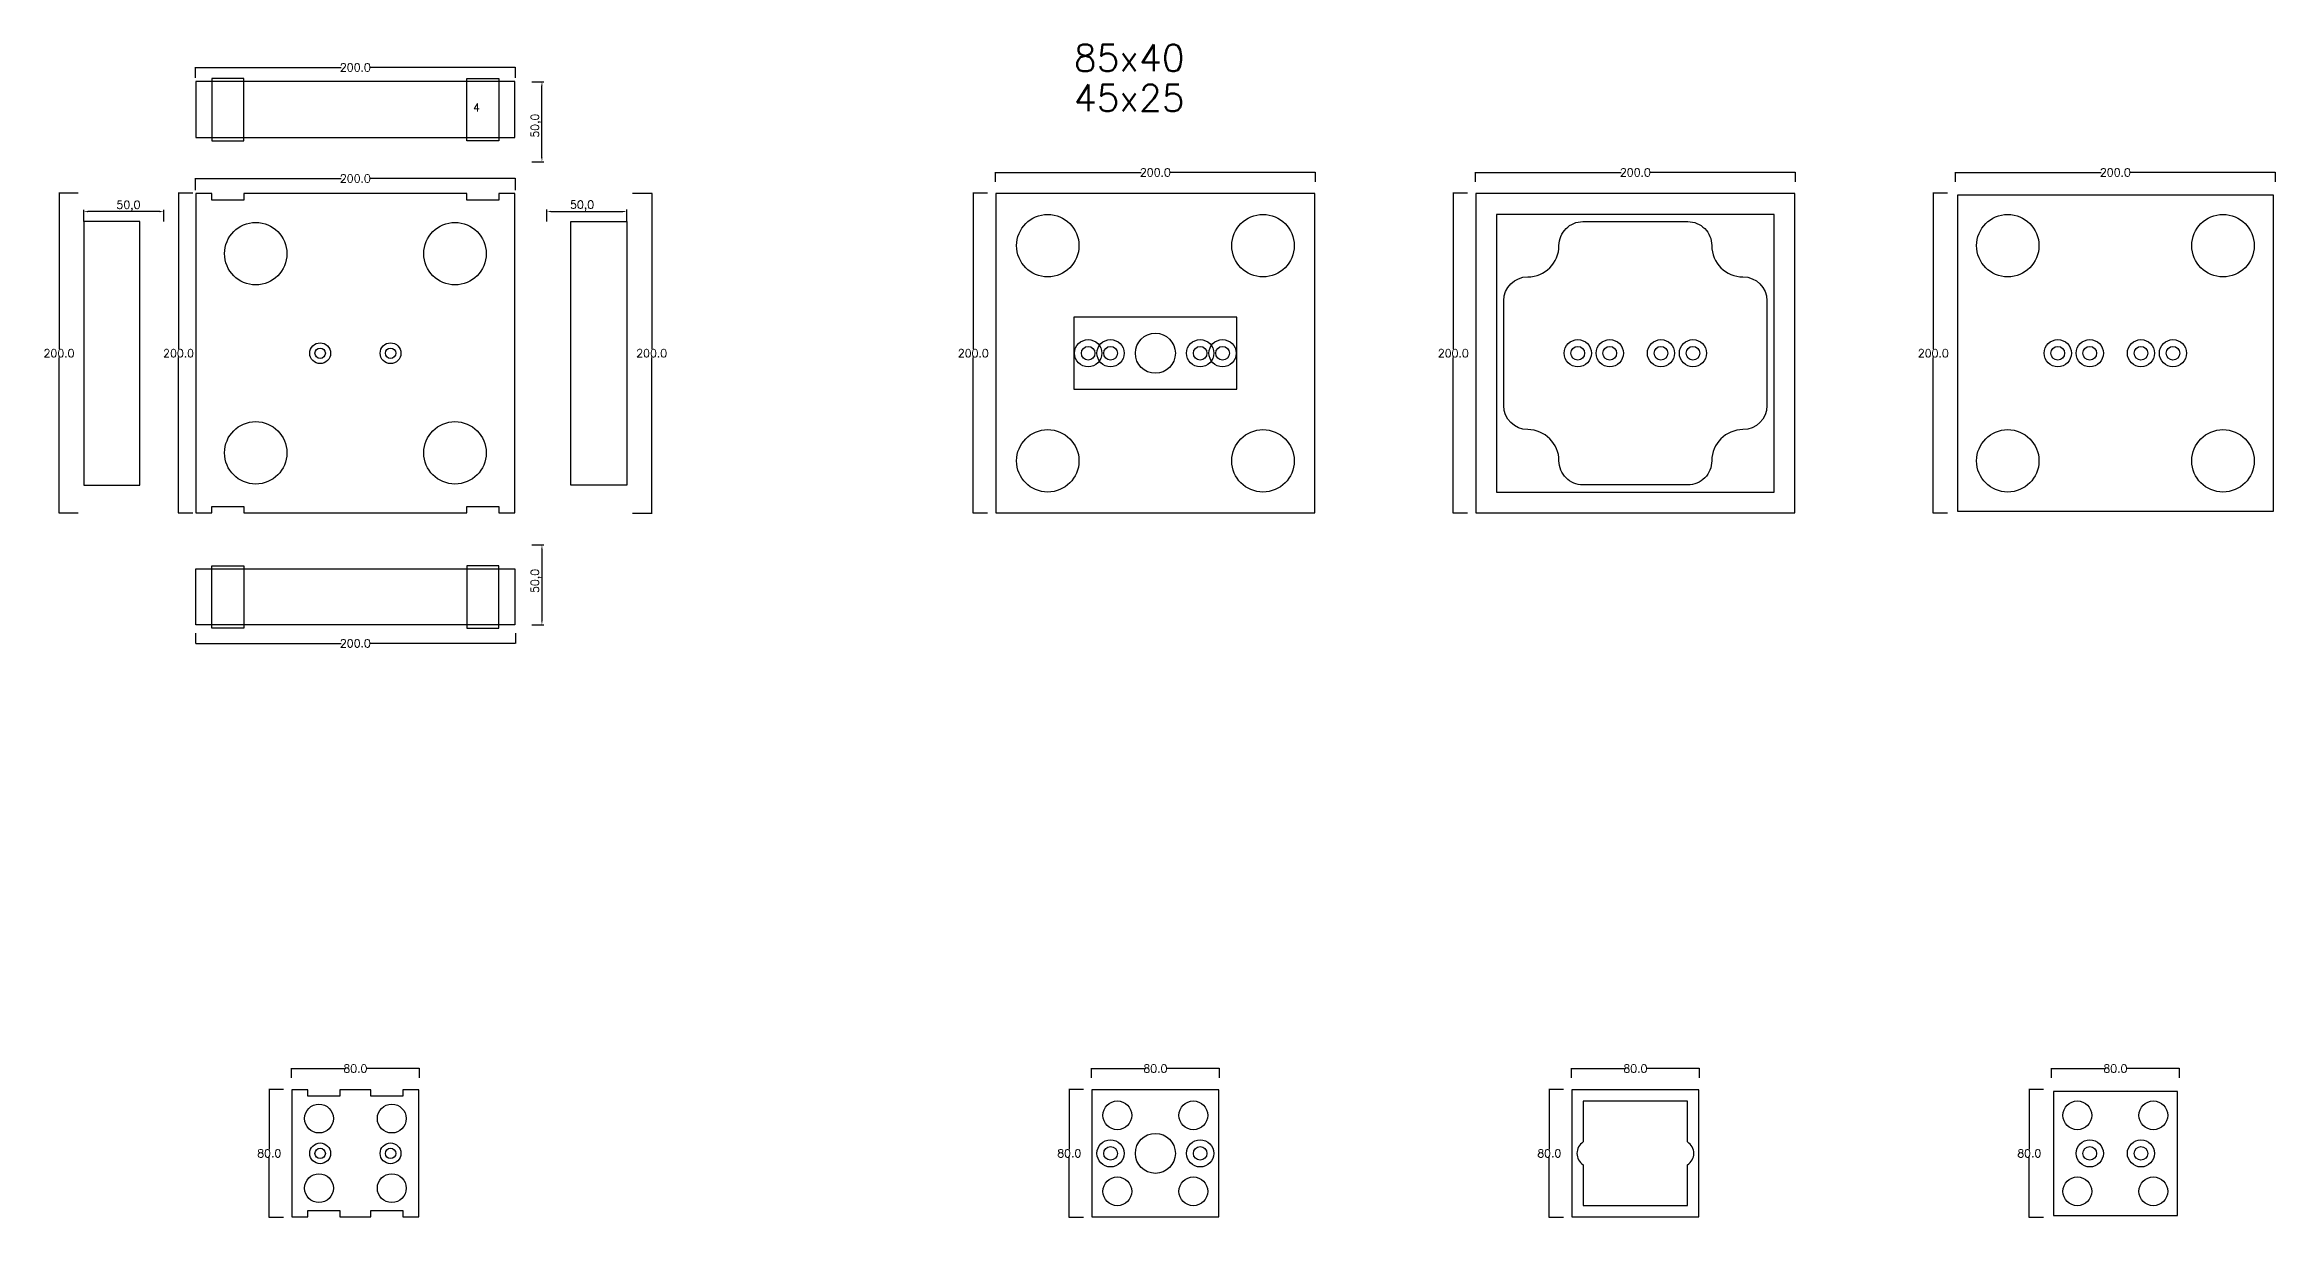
# Model space of a CAD drawing. Header units: millimetres. Extents: x 37110 to 56310, y -3510 to 5490.
# Drawn here: x 44016 to 45410, y 2450 to 3183 of the extents above; entities that cross this region are included whole.
import ezdxf

# ---------------------------------------------------------------- set-up
doc = ezdxf.new("R2010")
doc.units = ezdxf.units.MM
for name, color, linetype in [('TEXT', 3, 'Continuous'), ('볼트 구멍', 7, 'Continuous'), ('치구', 7, 'Continuous'), ('치수', 7, 'Continuous')]:
    doc.layers.add(name, color=color, linetype=linetype)
doc.styles.get("Standard").update_dxf_attribs({"font": 'txt.shx', "bigfont": 'whgtxt.shx'})
doc.dimstyles.new('ISO-25', dxfattribs={"dimtxt": 2.5, "dimasz": 2.5, "dimexe": 1.25, "dimexo": 0.625, "dimtad": 1, "dimtxsty": 'Standard', "dimcen": 2.5, "dimadec": 0, "dimazin": 0, "dimtfac": 1, "dimtmove": 0, "dimatfit": 3, "dimfxl": 0, "dimarcsym": 0})
doc.dimstyles.get("Standard").update_dxf_attribs({"dimtxt": 7, "dimasz": 0.18, "dimexe": 0.18, "dimexo": 0.0625, "dimgap": 0.09, "dimtad": 0, "dimtih": 1, "dimtoh": 1, "dimdec": 1, "dimzin": 0, "dimdsep": 46, "dimtxsty": 'Standard', "dimcen": 0.09, "dimadec": 0, "dimazin": 0, "dimtfac": 1, "dimtdec": 1, "dimtofl": 0, "dimtmove": 0, "dimatfit": 3, "dimfxl": 0, "dimtolj": 1, "dimtzin": 0, "dimarcsym": 0})

# ---------------------------------------------------------------- blocks, each defined once
blk = doc.blocks.new('*D1993')
at = {"layer": 'Defpoints', "color": 0, "linetype": 'Continuous'}
for p in [(44250, 2543), (44170, 2537.1), (44250, 2537.1)]:
    blk.add_point(p, dxfattribs=at)
at = {"layer": '치수', "color": 0, "linetype": 'Continuous', "lineweight": -2}
for p, q in [((44170, 2537.2), (44170, 2543.2)), ((44170.2, 2543), (44203.2, 2543)), ((44249.8, 2543), (44216.8, 2543)), ((44250, 2537.2), (44250, 2543.2))]:
    blk.add_line(p, q, dxfattribs=at)
at = {"layer": '치수', "color": 0, "linetype": 'Continuous'}
for points in [[(44170.2, 2543), (44170.2, 2543), (44170, 2543)], [(44249.8, 2543), (44249.8, 2543), (44250, 2543)]]:
    blk.add_solid(points, dxfattribs=at)
at = {"layer": '치수', "color": 0, "linetype": 'Continuous', "insert": (44210, 2543), "char_height": 5, "attachment_point": 5}
blk.add_mtext('\\A1;80.0', dxfattribs=at)
blk = doc.blocks.new('*D1994')
at = {"layer": 'Defpoints', "color": 0, "linetype": 'Continuous'}
for p in [(44165.1, 2530), (44156.2, 2450), (44165.1, 2450)]:
    blk.add_point(p, dxfattribs=at)
at = {"layer": '치수', "color": 0, "linetype": 'Continuous', "lineweight": -2}
for p, q in [((44165, 2530), (44156, 2530)), ((44156.2, 2529.8), (44156.2, 2492.6)), ((44156.2, 2450.2), (44156.2, 2487.4)), ((44165, 2450), (44156, 2450))]:
    blk.add_line(p, q, dxfattribs=at)
at = {"layer": '치수', "color": 0, "linetype": 'Continuous'}
for points in [[(44156.2, 2529.8), (44156.2, 2529.8), (44156.2, 2530)], [(44156.2, 2450.2), (44156.2, 2450.2), (44156.2, 2450)]]:
    blk.add_solid(points, dxfattribs=at)
at = {"layer": '치수', "color": 0, "linetype": 'Continuous', "insert": (44156.2, 2490), "char_height": 5, "attachment_point": 5}
blk.add_mtext('\\A1;80.0', dxfattribs=at)
blk = doc.blocks.new('*D1995')
at = {"layer": 'Defpoints', "color": 0, "linetype": 'Continuous'}
for p in [(44750, 2543), (44670, 2537.1), (44750, 2537.1)]:
    blk.add_point(p, dxfattribs=at)
at = {"layer": '치수', "color": 0, "linetype": 'Continuous', "lineweight": -2}
for p, q in [((44670, 2537.2), (44670, 2543.2)), ((44670.2, 2543), (44703.2, 2543)), ((44749.8, 2543), (44716.8, 2543)), ((44750, 2537.2), (44750, 2543.2))]:
    blk.add_line(p, q, dxfattribs=at)
at = {"layer": '치수', "color": 0, "linetype": 'Continuous'}
for points in [[(44670.2, 2543), (44670.2, 2543), (44670, 2543)], [(44749.8, 2543), (44749.8, 2543), (44750, 2543)]]:
    blk.add_solid(points, dxfattribs=at)
at = {"layer": '치수', "color": 0, "linetype": 'Continuous', "insert": (44710, 2543), "char_height": 5, "attachment_point": 5}
blk.add_mtext('\\A1;80.0', dxfattribs=at)
blk = doc.blocks.new('*D1996')
at = {"layer": 'Defpoints', "color": 0, "linetype": 'Continuous'}
for p in [(44665.1, 2530), (44656.2, 2450), (44665.1, 2450)]:
    blk.add_point(p, dxfattribs=at)
at = {"layer": '치수', "color": 0, "linetype": 'Continuous', "lineweight": -2}
for p, q in [((44665, 2530), (44656, 2530)), ((44656.2, 2529.8), (44656.2, 2492.6)), ((44656.2, 2450.2), (44656.2, 2487.4)), ((44665, 2450), (44656, 2450))]:
    blk.add_line(p, q, dxfattribs=at)
at = {"layer": '치수', "color": 0, "linetype": 'Continuous'}
for points in [[(44656.2, 2529.8), (44656.2, 2529.8), (44656.2, 2530)], [(44656.2, 2450.2), (44656.2, 2450.2), (44656.2, 2450)]]:
    blk.add_solid(points, dxfattribs=at)
at = {"layer": '치수', "color": 0, "linetype": 'Continuous', "insert": (44656.2, 2490), "char_height": 5, "attachment_point": 5}
blk.add_mtext('\\A1;80.0', dxfattribs=at)
blk = doc.blocks.new('*D2035')
at = {"layer": 'Defpoints', "color": 0, "linetype": 'Continuous'}
for p in [(44965.1, 2530), (44956.2, 2450), (44965.1, 2450)]:
    blk.add_point(p, dxfattribs=at)
at = {"layer": '치수', "color": 0, "linetype": 'Continuous', "lineweight": -2}
for p, q in [((44965, 2530), (44956, 2530)), ((44956.2, 2529.8), (44956.2, 2492.6)), ((44956.2, 2450.2), (44956.2, 2487.4)), ((44965, 2450), (44956, 2450))]:
    blk.add_line(p, q, dxfattribs=at)
at = {"layer": '치수', "color": 0, "linetype": 'Continuous'}
for points in [[(44956.2, 2529.8), (44956.2, 2529.8), (44956.2, 2530)], [(44956.2, 2450.2), (44956.2, 2450.2), (44956.2, 2450)]]:
    blk.add_solid(points, dxfattribs=at)
at = {"layer": '치수', "color": 0, "linetype": 'Continuous', "insert": (44956.2, 2490), "char_height": 5, "attachment_point": 5}
blk.add_mtext('\\A1;80.0', dxfattribs=at)
blk = doc.blocks.new('*D2036')
at = {"layer": 'Defpoints', "color": 0, "linetype": 'Continuous'}
for p in [(45050, 2543), (44970, 2537.1), (45050, 2537.1)]:
    blk.add_point(p, dxfattribs=at)
at = {"layer": '치수', "color": 0, "linetype": 'Continuous', "lineweight": -2}
for p, q in [((44970, 2537.2), (44970, 2543.2)), ((44970.2, 2543), (45003.2, 2543)), ((45049.8, 2543), (45016.8, 2543)), ((45050, 2537.2), (45050, 2543.2))]:
    blk.add_line(p, q, dxfattribs=at)
at = {"layer": '치수', "color": 0, "linetype": 'Continuous'}
for points in [[(44970.2, 2543), (44970.2, 2543), (44970, 2543)], [(45049.8, 2543), (45049.8, 2543), (45050, 2543)]]:
    blk.add_solid(points, dxfattribs=at)
at = {"layer": '치수', "color": 0, "linetype": 'Continuous', "insert": (45010, 2543), "char_height": 5, "attachment_point": 5}
blk.add_mtext('\\A1;80.0', dxfattribs=at)
blk = doc.blocks.new('*D2037')
at = {"layer": 'Defpoints', "color": 0, "linetype": 'Continuous'}
for p in [(45265.1, 2530), (45256.2, 2450), (45265.1, 2450)]:
    blk.add_point(p, dxfattribs=at)
at = {"layer": '치수', "color": 0, "linetype": 'Continuous', "lineweight": -2}
for p, q in [((45265, 2530), (45256, 2530)), ((45256.2, 2529.8), (45256.2, 2492.6)), ((45256.2, 2450.2), (45256.2, 2487.4)), ((45265, 2450), (45256, 2450))]:
    blk.add_line(p, q, dxfattribs=at)
at = {"layer": '치수', "color": 0, "linetype": 'Continuous'}
for points in [[(45256.2, 2529.8), (45256.2, 2529.8), (45256.2, 2530)], [(45256.2, 2450.2), (45256.2, 2450.2), (45256.2, 2450)]]:
    blk.add_solid(points, dxfattribs=at)
at = {"layer": '치수', "color": 0, "linetype": 'Continuous', "insert": (45256.2, 2490), "char_height": 5, "attachment_point": 5}
blk.add_mtext('\\A1;80.0', dxfattribs=at)
blk = doc.blocks.new('*D2038')
at = {"layer": 'Defpoints', "color": 0, "linetype": 'Continuous'}
for p in [(45350, 2543), (45270, 2537.1), (45350, 2537.1)]:
    blk.add_point(p, dxfattribs=at)
at = {"layer": '치수', "color": 0, "linetype": 'Continuous', "lineweight": -2}
for p, q in [((45270, 2537.2), (45270, 2543.2)), ((45270.2, 2543), (45303.2, 2543)), ((45349.8, 2543), (45316.8, 2543)), ((45350, 2537.2), (45350, 2543.2))]:
    blk.add_line(p, q, dxfattribs=at)
at = {"layer": '치수', "color": 0, "linetype": 'Continuous'}
for points in [[(45270.2, 2543), (45270.2, 2543), (45270, 2543)], [(45349.8, 2543), (45349.8, 2543), (45350, 2543)]]:
    blk.add_solid(points, dxfattribs=at)
at = {"layer": '치수', "color": 0, "linetype": 'Continuous', "insert": (45310, 2543), "char_height": 5, "attachment_point": 5}
blk.add_mtext('\\A1;80.0', dxfattribs=at)
blk = doc.blocks.new('*D2508')
at = {"layer": 'Defpoints', "color": 0}
for p in [(44319.7, 3159.7), (44326.6, 3159.7), (44319.7, 3109.7)]:
    blk.add_point(p, dxfattribs=at)
at = {"layer": '치수', "color": 0, "lineweight": -2}
for p, q in [((44320.3, 3159.7), (44327.8, 3159.7)), ((44326.6, 3112.2), (44326.6, 3157.2)), ((44320.3, 3109.7), (44327.8, 3109.7))]:
    blk.add_line(p, q, dxfattribs=at)
at = {"layer": '치수', "color": 0}
for points in [[(44326.2, 3157.2), (44327, 3157.2), (44326.6, 3159.7)], [(44326.2, 3112.2), (44327, 3112.2), (44326.6, 3109.7)]]:
    blk.add_solid(points, dxfattribs=at)
at = {"layer": '치수', "color": 0, "insert": (44323, 3132.2), "char_height": 5, "attachment_point": 5, "rotation": 90}
blk.add_mtext('50,0', dxfattribs=at)
blk = doc.blocks.new('*D2507')
at = {"layer": 'Defpoints', "color": 0, "linetype": 'Continuous'}
for p in [(44310, 3099.2), (44110, 3091.8), (44310, 3091.8)]:
    blk.add_point(p, dxfattribs=at)
at = {"layer": '치수', "color": 0, "linetype": 'Continuous', "lineweight": -2}
for p, q in [((44110, 3091.9), (44110, 3099.4)), ((44110.2, 3099.2), (44201.2, 3099.2)), ((44309.8, 3099.2), (44218.8, 3099.2)), ((44310, 3091.9), (44310, 3099.4))]:
    blk.add_line(p, q, dxfattribs=at)
at = {"layer": '치수', "color": 0, "linetype": 'Continuous'}
for points in [[(44110.2, 3099.3), (44110.2, 3099.2), (44110, 3099.2)], [(44309.8, 3099.3), (44309.8, 3099.2), (44310, 3099.2)]]:
    blk.add_solid(points, dxfattribs=at)
at = {"layer": '치수', "color": 0, "linetype": 'Continuous', "insert": (44210, 3099.2), "char_height": 5, "attachment_point": 5}
blk.add_mtext('\\A1;200.0', dxfattribs=at)
blk = doc.blocks.new('*D2503')
at = {"layer": 'Defpoints', "color": 0, "linetype": 'Continuous'}
for p in [(44110, 2815.1), (44310, 2815.1), (44310, 2808.7)]:
    blk.add_point(p, dxfattribs=at)
at = {"layer": '치수', "color": 0, "linetype": 'Continuous', "lineweight": -2}
for p, q in [((44110, 2815.1), (44110, 2808.6)), ((44110.2, 2808.7), (44201.2, 2808.7)), ((44309.8, 2808.7), (44218.8, 2808.7)), ((44310, 2815.1), (44310, 2808.6))]:
    blk.add_line(p, q, dxfattribs=at)
at = {"layer": '치수', "color": 0, "linetype": 'Continuous'}
for points in [[(44110.2, 2808.8), (44110.2, 2808.7), (44110, 2808.7)], [(44309.8, 2808.8), (44309.8, 2808.7), (44310, 2808.7)]]:
    blk.add_solid(points, dxfattribs=at)
at = {"layer": '치수', "color": 0, "linetype": 'Continuous', "insert": (44210, 2808.7), "char_height": 5, "attachment_point": 5}
blk.add_mtext('\\A1;200.0', dxfattribs=at)
blk = doc.blocks.new('*D2505')
at = {"layer": 'Defpoints', "color": 0}
for p in [(44040.2, 3078.5), (44040.2, 3071.8), (44090.2, 3071.7)]:
    blk.add_point(p, dxfattribs=at)
at = {"layer": '치수', "color": 0, "lineweight": -2}
for p, q in [((44040.2, 3072.4), (44040.2, 3079.7)), ((44087.7, 3078.5), (44042.7, 3078.5)), ((44090.2, 3072.3), (44090.2, 3079.7))]:
    blk.add_line(p, q, dxfattribs=at)
at = {"layer": '치수', "color": 0}
for points in [[(44042.7, 3078.9), (44042.7, 3078.1), (44040.2, 3078.5)], [(44087.7, 3078.9), (44087.7, 3078.1), (44090.2, 3078.5)]]:
    blk.add_solid(points, dxfattribs=at)
at = {"layer": '치수', "color": 0, "insert": (44068.2, 3082), "char_height": 5, "attachment_point": 5}
blk.add_mtext('50,0', dxfattribs=at)
blk = doc.blocks.new('*D2500')
at = {"layer": 'Defpoints', "color": 0, "linetype": 'Continuous'}
for p in [(44036.9, 3090), (44024.8, 2890), (44036.9, 2890)]:
    blk.add_point(p, dxfattribs=at)
at = {"layer": '치수', "color": 0, "linetype": 'Continuous', "lineweight": -2}
for p, q in [((44036.8, 3090), (44024.6, 3090)), ((44024.8, 3089.8), (44024.8, 2992.6)), ((44024.8, 2890.2), (44024.8, 2987.4)), ((44036.8, 2890), (44024.6, 2890))]:
    blk.add_line(p, q, dxfattribs=at)
at = {"layer": '치수', "color": 0, "linetype": 'Continuous'}
for points in [[(44024.8, 3089.8), (44024.8, 3089.8), (44024.8, 3090)], [(44024.8, 2890.2), (44024.8, 2890.2), (44024.8, 2890)]]:
    blk.add_solid(points, dxfattribs=at)
at = {"layer": '치수', "color": 0, "linetype": 'Continuous', "insert": (44024.8, 2990), "char_height": 5, "attachment_point": 5}
blk.add_mtext('\\A1;200.0', dxfattribs=at)
blk = doc.blocks.new('*D2499')
at = {"layer": 'Defpoints', "color": 0, "linetype": 'Continuous'}
for p in [(44108.5, 3090), (44099.5, 2890), (44108.5, 2890)]:
    blk.add_point(p, dxfattribs=at)
at = {"layer": '치수', "color": 0, "linetype": 'Continuous', "lineweight": -2}
for p, q in [((44108.5, 3090), (44099.3, 3090)), ((44099.5, 3089.8), (44099.5, 2992.6)), ((44099.5, 2890.2), (44099.5, 2987.4)), ((44108.5, 2890), (44099.3, 2890))]:
    blk.add_line(p, q, dxfattribs=at)
at = {"layer": '치수', "color": 0, "linetype": 'Continuous'}
for points in [[(44099.4, 3089.8), (44099.5, 3089.8), (44099.5, 3090)], [(44099.4, 2890.2), (44099.5, 2890.2), (44099.5, 2890)]]:
    blk.add_solid(points, dxfattribs=at)
at = {"layer": '치수', "color": 0, "linetype": 'Continuous', "insert": (44099.5, 2990), "char_height": 5, "attachment_point": 5}
blk.add_mtext('\\A1;200.0', dxfattribs=at)
blk = doc.blocks.new('*D2515')
at = {"layer": 'Defpoints', "color": 0, "linetype": 'Continuous'}
for p in [(45210, 3097.1), (45410, 3103), (45410, 3097.1)]:
    blk.add_point(p, dxfattribs=at)
at = {"layer": '치수', "color": 0, "linetype": 'Continuous', "lineweight": -2}
for p, q in [((45210, 3097.2), (45210, 3103.2)), ((45210.2, 3103), (45301.2, 3103)), ((45409.8, 3103), (45318.8, 3103)), ((45410, 3097.2), (45410, 3103.2))]:
    blk.add_line(p, q, dxfattribs=at)
at = {"layer": '치수', "color": 0, "linetype": 'Continuous'}
for points in [[(45210.2, 3103), (45210.2, 3103), (45210, 3103)], [(45409.8, 3103), (45409.8, 3103), (45410, 3103)]]:
    blk.add_solid(points, dxfattribs=at)
at = {"layer": '치수', "color": 0, "linetype": 'Continuous', "insert": (45310, 3103), "char_height": 5, "attachment_point": 5}
blk.add_mtext('\\A1;200.0', dxfattribs=at)
blk = doc.blocks.new('*D2498')
at = {"layer": 'Defpoints', "color": 0, "linetype": 'Continuous'}
for p in [(44610, 3097.1), (44810, 3103), (44810, 3097.1)]:
    blk.add_point(p, dxfattribs=at)
at = {"layer": '치수', "color": 0, "linetype": 'Continuous', "lineweight": -2}
for p, q in [((44610, 3097.2), (44610, 3103.2)), ((44610.2, 3103), (44701.2, 3103)), ((44809.8, 3103), (44718.8, 3103)), ((44810, 3097.2), (44810, 3103.2))]:
    blk.add_line(p, q, dxfattribs=at)
at = {"layer": '치수', "color": 0, "linetype": 'Continuous'}
for points in [[(44610.2, 3103), (44610.2, 3103), (44610, 3103)], [(44809.8, 3103), (44809.8, 3103), (44810, 3103)]]:
    blk.add_solid(points, dxfattribs=at)
at = {"layer": '치수', "color": 0, "linetype": 'Continuous', "insert": (44710, 3103), "char_height": 5, "attachment_point": 5}
blk.add_mtext('\\A1;200.0', dxfattribs=at)
blk = doc.blocks.new('*D2502')
at = {"layer": 'Defpoints', "color": 0, "linetype": 'Continuous'}
for p in [(44605.1, 3090), (44596.2, 2890), (44605.1, 2890)]:
    blk.add_point(p, dxfattribs=at)
at = {"layer": '치수', "color": 0, "linetype": 'Continuous', "lineweight": -2}
for p, q in [((44605, 3090), (44596, 3090)), ((44596.2, 3089.8), (44596.2, 2992.6)), ((44596.2, 2890.2), (44596.2, 2987.4)), ((44605, 2890), (44596, 2890))]:
    blk.add_line(p, q, dxfattribs=at)
at = {"layer": '치수', "color": 0, "linetype": 'Continuous'}
for points in [[(44596.2, 3089.8), (44596.2, 3089.8), (44596.2, 3090)], [(44596.2, 2890.2), (44596.2, 2890.2), (44596.2, 2890)]]:
    blk.add_solid(points, dxfattribs=at)
at = {"layer": '치수', "color": 0, "linetype": 'Continuous', "insert": (44596.2, 2990), "char_height": 5, "attachment_point": 5}
blk.add_mtext('\\A1;200.0', dxfattribs=at)
blk = doc.blocks.new('*D2501')
at = {"layer": 'Defpoints', "color": 0, "linetype": 'Continuous'}
for p in [(44383.1, 3090), (44383.1, 2890), (44395.2, 2890)]:
    blk.add_point(p, dxfattribs=at)
at = {"layer": '치수', "color": 0, "linetype": 'Continuous', "lineweight": -2}
for p, q in [((44383.2, 3090), (44395.4, 3090)), ((44395.2, 3089.8), (44395.2, 2992.6)), ((44395.2, 2890.2), (44395.2, 2987.4)), ((44383.2, 2890), (44395.4, 2890))]:
    blk.add_line(p, q, dxfattribs=at)
at = {"layer": '치수', "color": 0, "linetype": 'Continuous'}
for points in [[(44395.2, 3089.8), (44395.2, 3089.8), (44395.2, 3090)], [(44395.2, 2890.2), (44395.2, 2890.2), (44395.2, 2890)]]:
    blk.add_solid(points, dxfattribs=at)
at = {"layer": '치수', "color": 0, "linetype": 'Continuous', "insert": (44395.2, 2990), "char_height": 5, "attachment_point": 5}
blk.add_mtext('\\A1;200.0', dxfattribs=at)
blk = doc.blocks.new('*D2504')
at = {"layer": 'Defpoints', "color": 0}
for p in [(44319.7, 2870.2), (44319.7, 2820.2), (44326.6, 2820.2)]:
    blk.add_point(p, dxfattribs=at)
at = {"layer": '치수', "color": 0, "lineweight": -2}
for p, q in [((44320.3, 2870.2), (44327.8, 2870.2)), ((44326.6, 2867.7), (44326.6, 2822.7)), ((44320.3, 2820.2), (44327.8, 2820.2))]:
    blk.add_line(p, q, dxfattribs=at)
at = {"layer": '치수', "color": 0}
for points in [[(44326.2, 2867.7), (44327, 2867.7), (44326.6, 2870.2)], [(44326.2, 2822.7), (44327, 2822.7), (44326.6, 2820.2)]]:
    blk.add_solid(points, dxfattribs=at)
at = {"layer": '치수', "color": 0, "insert": (44323, 2847.7), "char_height": 5, "attachment_point": 5, "rotation": 90}
blk.add_mtext('50,0', dxfattribs=at)
blk = doc.blocks.new('*D2509')
at = {"layer": 'Defpoints', "color": 0}
for p in [(44329.7, 3071.8), (44379.7, 3078.6), (44379.7, 3071.8)]:
    blk.add_point(p, dxfattribs=at)
at = {"layer": '치수', "color": 0, "lineweight": -2}
for p, q in [((44329.7, 3072.4), (44329.7, 3079.8)), ((44332.2, 3078.6), (44377.2, 3078.6)), ((44379.7, 3072.4), (44379.7, 3079.8))]:
    blk.add_line(p, q, dxfattribs=at)
at = {"layer": '치수', "color": 0}
for points in [[(44332.2, 3079), (44332.2, 3078.2), (44329.7, 3078.6)], [(44377.2, 3079), (44377.2, 3078.2), (44379.7, 3078.6)]]:
    blk.add_solid(points, dxfattribs=at)
at = {"layer": '치수', "color": 0, "insert": (44351.7, 3082.1), "char_height": 5, "attachment_point": 5}
blk.add_mtext('50,0', dxfattribs=at)
blk = doc.blocks.new('*D2510')
at = {"layer": 'Defpoints', "color": 0, "linetype": 'Continuous'}
for p in [(45205.1, 3090), (45196.2, 2890), (45205.1, 2890)]:
    blk.add_point(p, dxfattribs=at)
at = {"layer": '치수', "color": 0, "linetype": 'Continuous', "lineweight": -2}
for p, q in [((45205, 3090), (45196, 3090)), ((45196.2, 3089.8), (45196.2, 2992.6)), ((45196.2, 2890.2), (45196.2, 2987.4)), ((45205, 2890), (45196, 2890))]:
    blk.add_line(p, q, dxfattribs=at)
at = {"layer": '치수', "color": 0, "linetype": 'Continuous'}
for points in [[(45196.2, 3089.8), (45196.2, 3089.8), (45196.2, 3090)], [(45196.2, 2890.2), (45196.2, 2890.2), (45196.2, 2890)]]:
    blk.add_solid(points, dxfattribs=at)
at = {"layer": '치수', "color": 0, "linetype": 'Continuous', "insert": (45196.2, 2990), "char_height": 5, "attachment_point": 5}
blk.add_mtext('\\A1;200.0', dxfattribs=at)
blk = doc.blocks.new('*D2512')
at = {"layer": 'Defpoints', "color": 0, "linetype": 'Continuous'}
for p in [(44905.1, 3090), (44896.2, 2890), (44905.1, 2890)]:
    blk.add_point(p, dxfattribs=at)
at = {"layer": '치수', "color": 0, "linetype": 'Continuous', "lineweight": -2}
for p, q in [((44905, 3090), (44896, 3090)), ((44896.2, 3089.8), (44896.2, 2992.6)), ((44896.2, 2890.2), (44896.2, 2987.4)), ((44905, 2890), (44896, 2890))]:
    blk.add_line(p, q, dxfattribs=at)
at = {"layer": '치수', "color": 0, "linetype": 'Continuous'}
for points in [[(44896.2, 3089.8), (44896.2, 3089.8), (44896.2, 3090)], [(44896.2, 2890.2), (44896.2, 2890.2), (44896.2, 2890)]]:
    blk.add_solid(points, dxfattribs=at)
at = {"layer": '치수', "color": 0, "linetype": 'Continuous', "insert": (44896.2, 2990), "char_height": 5, "attachment_point": 5}
blk.add_mtext('\\A1;200.0', dxfattribs=at)
blk = doc.blocks.new('*D2513')
at = {"layer": 'Defpoints', "color": 0, "linetype": 'Continuous'}
for p in [(44910, 3097.1), (45110, 3103), (45110, 3097.1)]:
    blk.add_point(p, dxfattribs=at)
at = {"layer": '치수', "color": 0, "linetype": 'Continuous', "lineweight": -2}
for p, q in [((44910, 3097.2), (44910, 3103.2)), ((44910.2, 3103), (45001.2, 3103)), ((45109.8, 3103), (45018.8, 3103)), ((45110, 3097.2), (45110, 3103.2))]:
    blk.add_line(p, q, dxfattribs=at)
at = {"layer": '치수', "color": 0, "linetype": 'Continuous'}
for points in [[(44910.2, 3103), (44910.2, 3103), (44910, 3103)], [(45109.8, 3103), (45109.8, 3103), (45110, 3103)]]:
    blk.add_solid(points, dxfattribs=at)
at = {"layer": '치수', "color": 0, "linetype": 'Continuous', "insert": (45010, 3103), "char_height": 5, "attachment_point": 5}
blk.add_mtext('\\A1;200.0', dxfattribs=at)
blk = doc.blocks.new('*D2506')
at = {"layer": 'Defpoints', "color": 0, "linetype": 'Continuous'}
for p in [(44310, 3168.6), (44110, 3162.2), (44310, 3162.2)]:
    blk.add_point(p, dxfattribs=at)
at = {"layer": '치수', "color": 0, "linetype": 'Continuous', "lineweight": -2}
for p, q in [((44110, 3162.2), (44110, 3168.8)), ((44110.2, 3168.6), (44201.2, 3168.6)), ((44309.8, 3168.6), (44218.8, 3168.6)), ((44310, 3162.2), (44310, 3168.8))]:
    blk.add_line(p, q, dxfattribs=at)
at = {"layer": '치수', "color": 0, "linetype": 'Continuous'}
for points in [[(44110.2, 3168.6), (44110.2, 3168.5), (44110, 3168.6)], [(44309.8, 3168.6), (44309.8, 3168.5), (44310, 3168.6)]]:
    blk.add_solid(points, dxfattribs=at)
at = {"layer": '치수', "color": 0, "linetype": 'Continuous', "insert": (44210, 3168.6), "char_height": 5, "attachment_point": 5}
blk.add_mtext('\\A1;200.0', dxfattribs=at)

msp = doc.modelspace()

# ---------------------------------------------------------------- linework, layer by layer
at = {"color": 0}
for centre in [(44187.25, 2511.75), (44232.75, 2511.75), (44686.25, 2513.75), (44733.75, 2513.75), (45286.25, 2513.75), (45333.75, 2513.75), (44187.25, 2468.25), (44232.75, 2468.25), (44686.25, 2466.25), (44733.75, 2466.25), (45286.25, 2466.25), (45333.75, 2466.25)]:
    msp.add_circle(centre, 9, dxfattribs=at)
at = {"layer": '볼트 구멍', "color": 1}
msp.add_lwpolyline([(44761, 3012.5), (44659, 3012.5), (44659, 2967.5), (44761, 2967.5)], close=True, dxfattribs=at)
at = {"layer": '볼트 구멍'}
msp.add_lwpolyline([(44977.35, 2482.885), (44977.35, 2457.35), (45042.65, 2457.35), (45042.65, 2482.885, 0.54108748), (45042.65, 2497.115), (45042.65, 2522.65), (44977.35, 2522.65), (44977.35, 2497.115, 0.54108748)], format="xyb", close=True, dxfattribs=at)
at = {"layer": '볼트 구멍', "color": 6}
for centre in [(44668, 2990), (44682, 2990), (44738, 2990), (44752, 2990), (44974, 2990), (44994, 2990), (45026, 2990), (45046, 2990), (45274, 2990), (45294, 2990), (45326, 2990), (45346, 2990), (44682, 2490), (44738, 2490), (45294, 2490), (45326, 2490)]:
    msp.add_circle(centre, 8.5, dxfattribs=at)
at = {"layer": '볼트 구멍', "color": 3}
for centre, radius in [((44710, 2990), 12.5), ((44188, 2990), 3.25), ((44232, 2990), 3.25), ((44668, 2990), 4.25), ((44752, 2990), 4.25), ((44974, 2990), 4.25), ((45046, 2990), 4.25), ((45274, 2990), 4.25), ((45346, 2990), 4.25), ((44710, 2490), 12.5), ((44188, 2490), 3.25), ((44232, 2490), 3.25)]:
    msp.add_circle(centre, radius, dxfattribs=at)
at = {"layer": '볼트 구멍', "color": 2}
for centre, radius in [((44188, 2990), 6.5), ((44232, 2990), 6.5), ((44682, 2990), 4.25), ((44738, 2990), 4.25), ((44994, 2990), 4.25), ((45026, 2990), 4.25), ((45294, 2990), 4.25), ((45326, 2990), 4.25), ((44188, 2490), 6.5), ((44232, 2490), 6.5), ((44682, 2490), 4.25), ((44738, 2490), 4.25), ((45294, 2490), 4.25), ((45326, 2490), 4.25)]:
    msp.add_circle(centre, radius, dxfattribs=at)
at = {"layer": '치구'}
for points in [[(44110.25, 3124.75), (44309.75, 3124.75), (44309.75, 3159.75), (44110.25, 3159.75)], [(44110.25, 2890.25), (44120.25, 2890.25), (44120.25, 2894.25), (44140.25, 2894.25), (44140.25, 2890.25), (44279.75, 2890.25), (44279.75, 2894.25), (44299.75, 2894.25), (44299.75, 2890.25), (44309.75, 2890.25), (44309.75, 3089.75), (44299.75, 3089.75), (44299.75, 3085.75), (44279.75, 3085.75), (44279.75, 3089.75), (44140.25, 3089.75), (44140.25, 3085.75), (44120.25, 3085.75), (44120.25, 3089.75), (44110.25, 3089.75)], [(44610.25, 3089.75), (44610.25, 2890.25), (44809.75, 2890.25), (44809.75, 3089.75)], [(44910.25, 3089.75), (44910.25, 2890.25), (45109.75, 2890.25), (45109.75, 3089.75)], [(45211.25, 3088.75), (45211.25, 2891.25), (45408.75, 2891.25), (45408.75, 3088.75)], [(44075.25, 3072.35), (44040.25, 3072.35), (44040.25, 2907.65), (44075.25, 2907.65)], [(44344.75, 3072.35), (44379.75, 3072.35), (44379.75, 2907.65), (44344.75, 2907.65)], [(44923.25, 3076.75), (44923.25, 2903.25), (45096.75, 2903.25), (45096.75, 3076.75)], [(44110.25, 2855.25), (44309.75, 2855.25), (44309.75, 2820.25), (44110.25, 2820.25)], [(44170.25, 2450.25), (44180.25, 2450.25), (44180.25, 2454.25), (44200.25, 2454.25), (44200.25, 2450.25), (44219.75, 2450.25), (44219.75, 2454.25), (44239.75, 2454.25), (44239.75, 2450.25), (44249.75, 2450.25), (44249.75, 2529.75), (44239.75, 2529.75), (44239.75, 2525.75), (44219.75, 2525.75), (44219.75, 2529.75), (44200.25, 2529.75), (44200.25, 2525.75), (44180.25, 2525.75), (44180.25, 2529.75), (44170.25, 2529.75)], [(44670.25, 2529.75), (44670.25, 2450.25), (44749.75, 2450.25), (44749.75, 2529.75)], [(44970.25, 2529.75), (44970.25, 2450.25), (45049.75, 2450.25), (45049.75, 2529.75)], [(45271.25, 2528.75), (45271.25, 2451.25), (45348.75, 2451.25), (45348.75, 2528.75)]]:
    msp.add_lwpolyline(points, close=True, dxfattribs=at)
at = {"layer": '치구', "color": 1}
for points in [[(44120.25, 3122.75), (44140.25, 3122.75), (44140.25, 3161.747), (44120.25, 3161.747)], [(44299.75, 3122.75), (44279.75, 3122.75), (44279.75, 3161.747), (44299.75, 3161.747)], [(44120.25, 2857.25), (44140.25, 2857.25), (44140.25, 2818.253), (44120.25, 2818.253)], [(44299.75, 2857.25), (44279.75, 2857.25), (44279.75, 2818.253), (44299.75, 2818.253)]]:
    msp.add_lwpolyline(points, close=True, dxfattribs=at)
at = {"layer": '치구'}
msp.add_lwpolyline([(44977.25, 3072.25), (45042.75, 3072.25, -0.41421365), (45057.75, 3057.25, 0.41421347), (45077.25, 3037.75, -0.41421338), (45092.25, 3022.75), (45092.25, 2957.25, -0.41421338), (45077.25, 2942.25, 0.41421347), (45057.75, 2922.75, -0.41421365), (45042.75, 2907.75), (44977.25, 2907.75, -0.41421365), (44962.25, 2922.75, 0.41421347), (44942.75, 2942.25, -0.41421338), (44927.75, 2957.25), (44927.75, 3022.75, -0.41421338), (44942.75, 3037.75, 0.41421347), (44962.25, 3057.25, -0.41421365)], format="xyb", close=True, dxfattribs=at)
for centre in [(44147.75, 3052.25), (44272.25, 3052.25), (44642.75, 3057.25), (44777.25, 3057.25), (45242.75, 3057.25), (45377.25, 3057.25), (44147.75, 2927.75), (44272.25, 2927.75), (44642.75, 2922.75), (44777.25, 2922.75), (45242.75, 2922.75), (45377.25, 2922.75)]:
    msp.add_circle(centre, 19.5, dxfattribs=at)

# ---------------------------------------------------------------- texts
at = {"color": 1}
for s, p in [('85x40', (44658.999, 3166.189)), ('45x25', (44658.999, 3141.189))]:
    msp.add_text(s, height=16.6667, dxfattribs=at).set_placement(p)
at = {"layer": 'TEXT', "color": 1}
msp.add_text('4', height=5, dxfattribs=at).set_placement((44283.562, 3141.052))

# ---------------------------------------------------------------- dimensions: what is measured, and where the dimension line sits
at = {"layer": '치수', "color": 4, "linetype": 'Continuous'}
for base, p1, p2, picture, middle in [((44310, 3168.572), (44110, 3162.175), (44310, 3162.175), '*D2506', (44210, 3168.572)), ((44310, 2808.739), (44110, 2815.137), (44310, 2815.137), '*D2503', (44210, 2808.739))]:
    dim = msp.add_linear_dim(base=base, p1=p1, p2=p2, dimstyle='Standard', override={"dimtxt": 5}, dxfattribs=at)
    dim.commit()
    dim.dimension.update_dxf_attribs({"geometry": picture, "text_midpoint": middle, "dimtype": 160})
at = {"layer": '치수', "color": 4}
for base, p1, p2, angle, picture, middle in [((44326.577, 3159.75), (44319.68, 3109.75), (44319.68, 3159.75), 90, '*D2508', (44326.577, 3132.25)), ((44040.25, 3078.477), (44090.25, 3071.7), (44040.25, 3071.8), 180, '*D2505', (44068.25, 3078.477)), ((44326.577, 2820.25), (44319.68, 2870.25), (44319.68, 2820.25), 270, '*D2504', (44326.577, 2847.75))]:
    dim = msp.add_linear_dim(base=base, p1=p1, p2=p2, angle=angle, dimstyle='ISO-25', override={"dimtxt": 5, "dimdec": 1, "dimzin": 0, "dimtdec": 1}, dxfattribs=at)
    dim.commit()
    dim.dimension.update_dxf_attribs({"geometry": picture, "text_midpoint": middle, "dimtype": 160})
at = {"layer": '치수', "color": 4, "linetype": 'Continuous'}
for base, p1, p2, picture, middle in [((44310, 3099.222), (44110, 3091.825), (44310, 3091.825), '*D2507', (44210, 3099.222)), ((44810, 3102.99), (44610, 3097.107), (44810, 3097.107), '*D2498', (44710, 3102.99)), ((45110, 3102.99), (44910, 3097.107), (45110, 3097.107), '*D2513', (45010, 3102.99)), ((45410, 3102.99), (45210, 3097.107), (45410, 3097.107), '*D2515', (45310, 3102.99)), ((44250, 2542.99), (44170, 2537.107), (44250, 2537.107), '*D1993', (44210, 2542.99)), ((44750, 2542.99), (44670, 2537.107), (44750, 2537.107), '*D1995', (44710, 2542.99)), ((45050, 2542.99), (44970, 2537.107), (45050, 2537.107), '*D2036', (45010, 2542.99)), ((45350, 2542.99), (45270, 2537.107), (45350, 2537.107), '*D2038', (45310, 2542.99))]:
    dim = msp.add_linear_dim(base=base, p1=p1, p2=p2, dimstyle='Standard', override={"dimtxt": 5}, dxfattribs=at)
    dim.commit()
    dim.dimension.update_dxf_attribs({"geometry": picture, "text_midpoint": middle})
for base, p1, p2, picture, middle in [((44024.782, 2890), (44036.852, 3090), (44036.852, 2890), '*D2500', (44024.782, 2990)), ((44099.47, 2890), (44108.54, 3090), (44108.54, 2890), '*D2499', (44099.47, 2990)), ((44395.218, 2890), (44383.148, 3090), (44383.148, 2890), '*D2501', (44395.218, 2990)), ((44596.204, 2890), (44605.109, 3090), (44605.109, 2890), '*D2502', (44596.204, 2990)), ((44896.204, 2890), (44905.109, 3090), (44905.109, 2890), '*D2512', (44896.204, 2990)), ((45196.204, 2890), (45205.109, 3090), (45205.109, 2890), '*D2510', (45196.204, 2990)), ((44156.204, 2450), (44165.109, 2530), (44165.109, 2450), '*D1994', (44156.204, 2490)), ((44656.204, 2450), (44665.109, 2530), (44665.109, 2450), '*D1996', (44656.204, 2490)), ((44956.204, 2450), (44965.109, 2530), (44965.109, 2450), '*D2035', (44956.204, 2490)), ((45256.204, 2450), (45265.109, 2530), (45265.109, 2450), '*D2037', (45256.204, 2490))]:
    dim = msp.add_linear_dim(base=base, p1=p1, p2=p2, angle=90, dimstyle='Standard', override={"dimtxt": 5}, dxfattribs=at)
    dim.commit()
    dim.dimension.update_dxf_attribs({"geometry": picture, "text_midpoint": middle})
at = {"layer": '치수', "color": 4}
dim = msp.add_linear_dim(base=(44379.75, 3078.577), p1=(44329.75, 3071.8), p2=(44379.75, 3071.8), dimstyle='ISO-25', override={"dimtxt": 5, "dimdec": 1, "dimzin": 0, "dimtdec": 1}, dxfattribs=at)
dim.commit()
dim.dimension.update_dxf_attribs({"geometry": '*D2509', "text_midpoint": (44351.75, 3078.577), "dimtype": 160})

doc.saveas('drawing.dxf')
